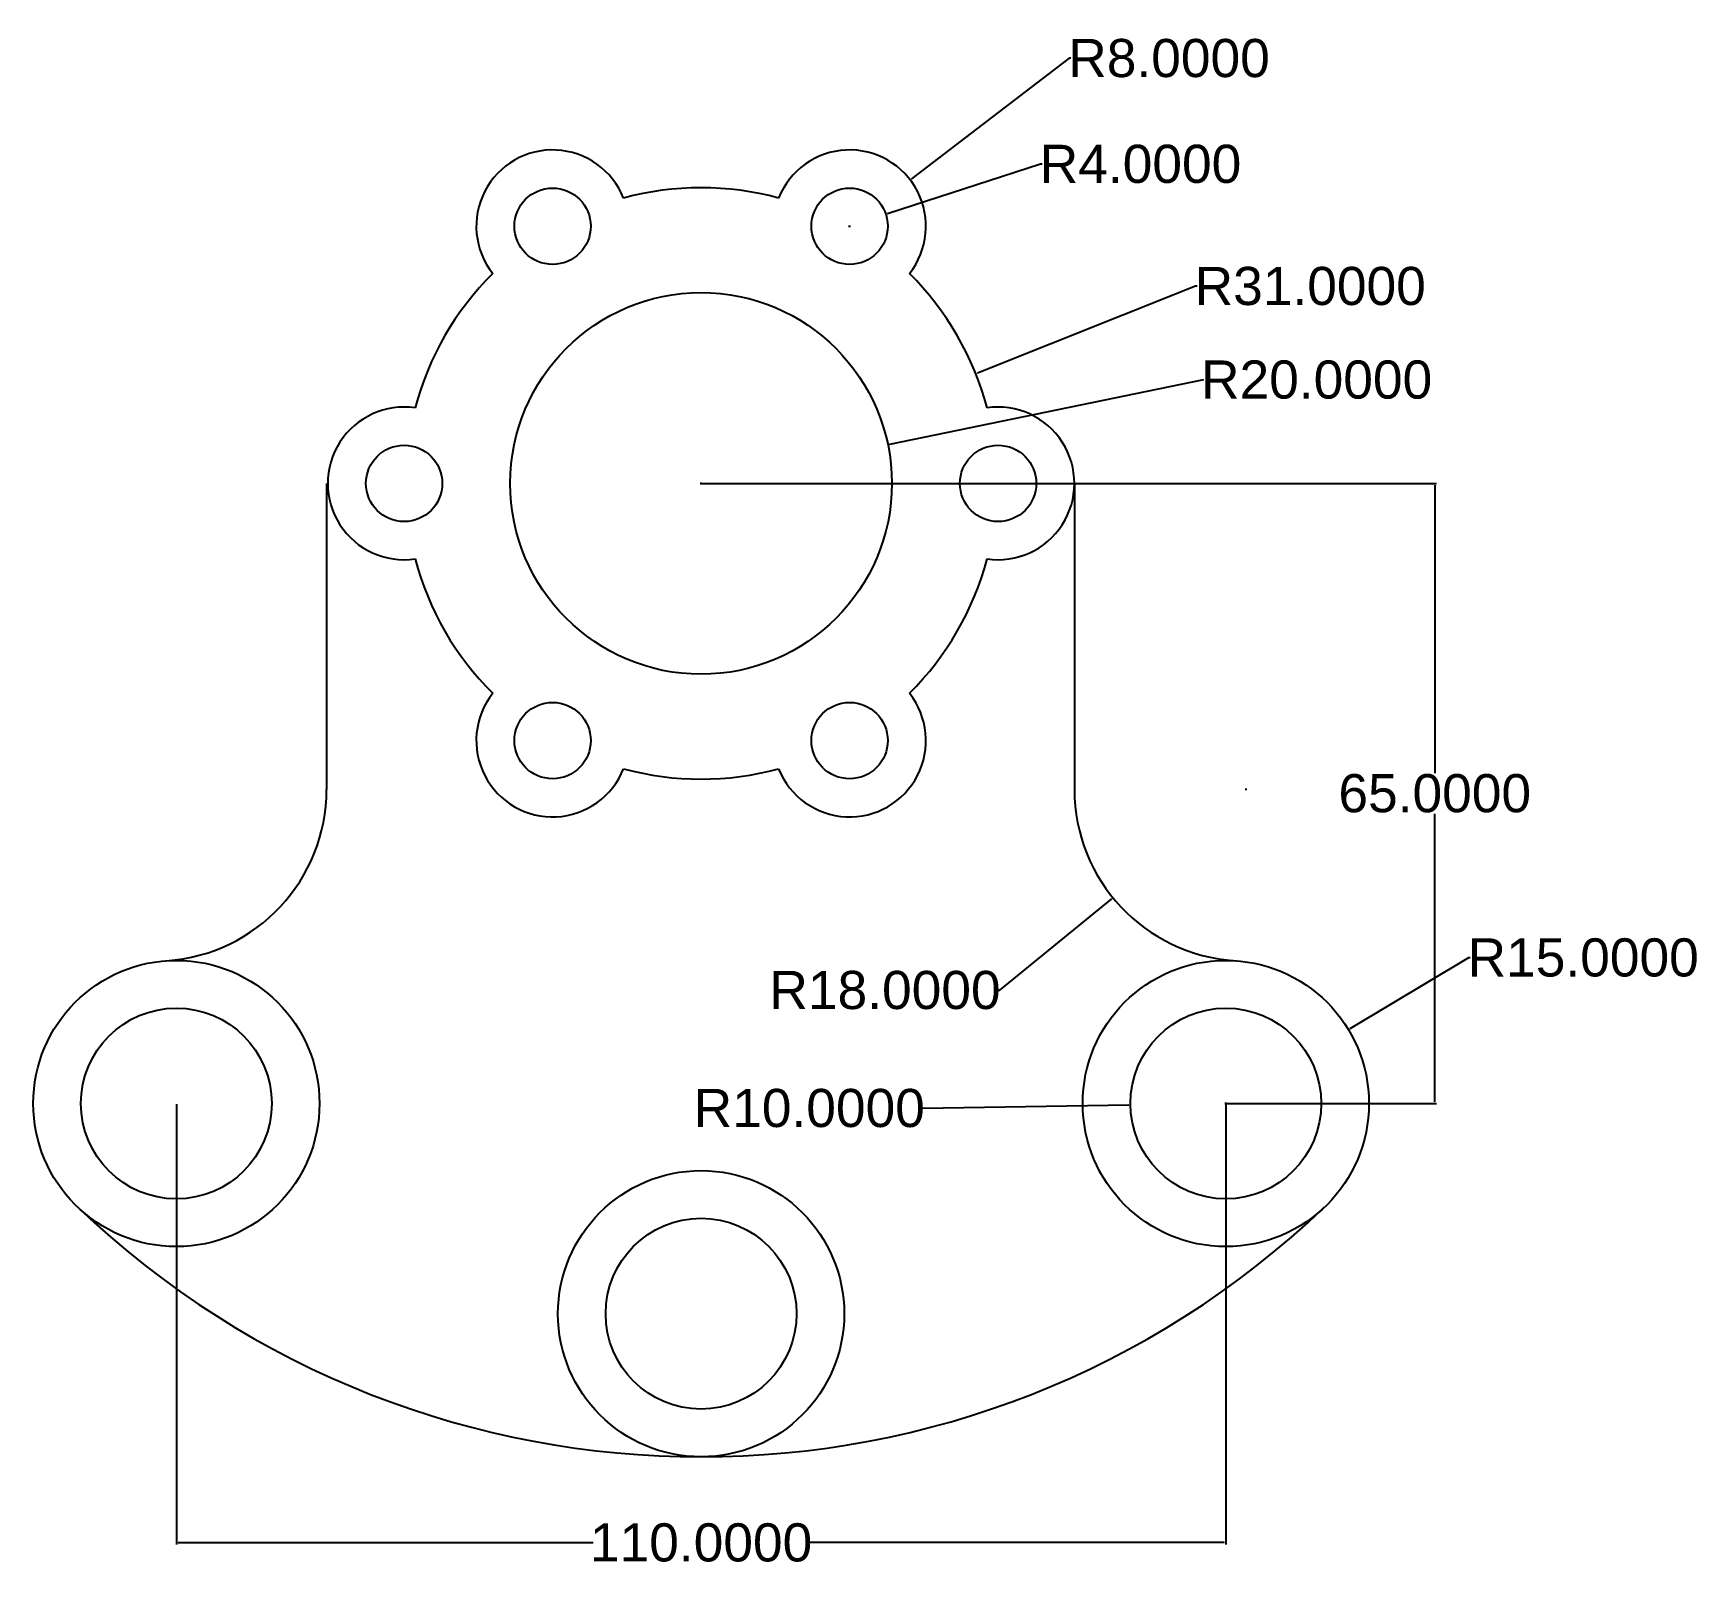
# Model space of a CAD drawing. Header units: inches. Extents: x 88 to 262, y 59 to 220.
import ezdxf

# ---------------------------------------------------------------- set-up
doc = ezdxf.new("R2010")
doc.units = ezdxf.units.IN
doc.header["$MEASUREMENT"] = 0
doc.styles.get("Standard").update_dxf_attribs({"font": 'arial.ttf'})
doc.dimstyles.get("Standard").update_dxf_attribs({"dimtxt": 4, "dimasz": 0.18, "dimexe": 0.18, "dimexo": 0.0625, "dimgap": 0.09, "dimtad": 0, "dimtih": 1, "dimtoh": 1, "dimdec": 4, "dimzin": 0, "dimdsep": 46, "dimtxsty": 'Standard', "dimcen": 0.09, "dimclrt": 7, "dimadec": 0, "dimazin": 0, "dimtfac": 1, "dimtdec": 4, "dimtofl": 0, "dimtmove": 0, "dimatfit": 3, "dimfxl": 1, "dimtolj": 1, "dimtzin": 0, "dimarcsym": 0})

# ---------------------------------------------------------------- blocks, each defined once
blk = doc.blocks.new('*D6')
at = {"color": 0, "lineweight": -2, "transparency": 16777216}
for p, q in [((193.64, 206.52), (177.6, 201.3)), ((193.82, 206.52), (193.64, 206.52)), ((173.53, 200), (173.71, 200)), ((173.62, 199.91), (173.62, 200.09))]:
    blk.add_line(p, q, dxfattribs=at)
at = {"color": 0, "transparency": 16777216}
blk.add_solid([(177.59, 201.33), (177.61, 201.27), (177.43, 201.24)], dxfattribs=at)
at = {"layer": 'Defpoints', "color": 0, "transparency": 16777216}
for p in [(177.43, 201.24), (173.62, 200)]:
    blk.add_point(p, dxfattribs=at)
at = {"color": 7, "transparency": 16777216, "insert": (204.12, 206.52), "char_height": 4, "attachment_point": 5}
blk.add_mtext('\\A1;R4.0000', dxfattribs=at)
blk = doc.blocks.new('*D7')
at = {"color": 0, "lineweight": -2, "transparency": 16777216}
for p, q in [((196.63, 217.61), (180.12, 204.98)), ((196.81, 217.61), (196.63, 217.61)), ((173.53, 200), (173.71, 200)), ((173.62, 199.91), (173.62, 200.09))]:
    blk.add_line(p, q, dxfattribs=at)
at = {"color": 0, "transparency": 16777216}
blk.add_solid([(180.1, 205), (180.14, 204.95), (179.98, 204.87)], dxfattribs=at)
at = {"layer": 'Defpoints', "color": 0, "transparency": 16777216}
for p in [(179.98, 204.87), (173.62, 200)]:
    blk.add_point(p, dxfattribs=at)
at = {"color": 7, "transparency": 16777216, "insert": (207.11, 217.61), "char_height": 4, "attachment_point": 5}
blk.add_mtext('\\A1;R8.0000', dxfattribs=at)
blk = doc.blocks.new('*D8')
at = {"color": 0, "lineweight": -2, "transparency": 16777216}
for p, q in [((209.87, 193.72), (187.02, 184.6)), ((210.05, 193.72), (209.87, 193.72)), ((157.97, 173.05), (158.15, 173.05)), ((158.06, 172.96), (158.06, 173.14))]:
    blk.add_line(p, q, dxfattribs=at)
at = {"color": 0, "transparency": 16777216}
blk.add_solid([(187.01, 184.63), (187.03, 184.57), (186.85, 184.54)], dxfattribs=at)
at = {"layer": 'Defpoints', "color": 0, "transparency": 16777216}
for p in [(186.85, 184.54), (158.06, 173.05)]:
    blk.add_point(p, dxfattribs=at)
at = {"color": 7, "transparency": 16777216, "insert": (221.91, 193.72), "char_height": 4, "attachment_point": 5}
blk.add_mtext('\\A1;R31.0000', dxfattribs=at)
blk = doc.blocks.new('*D9')
at = {"color": 0, "lineweight": -2, "transparency": 16777216}
for p, q in [((210.73, 183.91), (177.82, 177.12)), ((157.97, 173.05), (158.15, 173.05)), ((158.06, 172.96), (158.06, 173.14))]:
    blk.add_line(p, q, dxfattribs=at)
at = {"color": 0, "transparency": 16777216}
blk.add_solid([(177.82, 177.15), (177.83, 177.09), (177.65, 177.09)], dxfattribs=at)
at = {"layer": 'Defpoints', "color": 0, "transparency": 16777216}
for p in [(177.65, 177.09), (158.06, 173.05)]:
    blk.add_point(p, dxfattribs=at)
at = {"color": 7, "transparency": 16777216, "insert": (222.58, 183.91), "char_height": 4, "attachment_point": 5}
blk.add_mtext('\\A1;R20.0000', dxfattribs=at)
blk = doc.blocks.new('*D10')
at = {"color": 0, "lineweight": -2, "transparency": 16777216}
for p, q in [((215.1, 140.98), (215.28, 140.98)), ((215.19, 140.89), (215.19, 141.07)), ((189.37, 119.92), (201.1, 129.49)), ((189.19, 119.92), (189.37, 119.92))]:
    blk.add_line(p, q, dxfattribs=at)
at = {"color": 0, "transparency": 16777216}
blk.add_solid([(201.08, 129.51), (201.12, 129.46), (201.24, 129.6)], dxfattribs=at)
at = {"layer": 'Defpoints', "color": 0, "transparency": 16777216}
for p in [(215.19, 140.98), (201.24, 129.6)]:
    blk.add_point(p, dxfattribs=at)
at = {"color": 7, "transparency": 16777216, "insert": (177.34, 119.92), "char_height": 4, "attachment_point": 5}
blk.add_mtext('\\A1;R18.0000', dxfattribs=at)
blk = doc.blocks.new('*D11')
at = {"color": 0, "lineweight": -2, "transparency": 16777216}
for p, q in [((238.49, 123.33), (226.07, 115.87)), ((238.67, 123.33), (238.49, 123.33)), ((213.06, 107.96), (213.06, 108.14)), ((212.97, 108.05), (213.15, 108.05))]:
    blk.add_line(p, q, dxfattribs=at)
at = {"color": 0, "transparency": 16777216}
blk.add_solid([(226.05, 115.89), (226.09, 115.84), (225.92, 115.77)], dxfattribs=at)
at = {"layer": 'Defpoints', "color": 0, "transparency": 16777216}
for p in [(225.92, 115.77), (213.06, 108.05)]:
    blk.add_point(p, dxfattribs=at)
at = {"color": 7, "transparency": 16777216, "insert": (250.52, 123.33), "char_height": 4, "attachment_point": 5}
blk.add_mtext('\\A1;R15.0000', dxfattribs=at)
blk = doc.blocks.new('*D12')
at = {"color": 0, "lineweight": -2, "transparency": 16777216}
for p, q in [((213.06, 107.96), (213.06, 108.14)), ((181.26, 107.55), (202.88, 107.89)), ((212.97, 108.05), (213.15, 108.05))]:
    blk.add_line(p, q, dxfattribs=at)
at = {"color": 0, "transparency": 16777216}
blk.add_solid([(202.88, 107.92), (202.88, 107.86), (203.06, 107.89)], dxfattribs=at)
at = {"layer": 'Defpoints', "color": 0, "transparency": 16777216}
for p in [(203.06, 107.89), (213.06, 108.05)]:
    blk.add_point(p, dxfattribs=at)
at = {"color": 7, "transparency": 16777216, "insert": (169.4, 107.55), "char_height": 4, "attachment_point": 5}
blk.add_mtext('\\A1;R10.0000', dxfattribs=at)
blk = doc.blocks.new('*D13')
at = {"color": 0, "lineweight": -2, "transparency": 16777216}
for p, q in [((158.12, 173.05), (235.14, 173.05)), ((234.96, 172.87), (234.96, 142.68)), ((234.96, 108.23), (234.96, 138.41)), ((213.12, 108.05), (235.14, 108.05))]:
    blk.add_line(p, q, dxfattribs=at)
at = {"color": 0, "transparency": 16777216}
for points in [[(234.93, 172.87), (234.99, 172.87), (234.96, 173.05)], [(234.93, 108.23), (234.99, 108.23), (234.96, 108.05)]]:
    blk.add_solid(points, dxfattribs=at)
at = {"layer": 'Defpoints', "color": 0, "transparency": 16777216}
for p in [(158.06, 173.05), (213.06, 108.05), (234.96, 108.05)]:
    blk.add_point(p, dxfattribs=at)
at = {"color": 7, "transparency": 16777216, "insert": (234.96, 140.55), "char_height": 4, "attachment_point": 5}
blk.add_mtext('\\A1;65.0000', dxfattribs=at)
blk = doc.blocks.new('*D14')
at = {"color": 0, "lineweight": -2, "transparency": 16777216}
for p, q in [((103.06, 107.98), (103.06, 61.83)), ((213.06, 107.98), (213.06, 61.83)), ((103.24, 62.01), (146.75, 62.01)), ((212.88, 62.01), (169.37, 62.01))]:
    blk.add_line(p, q, dxfattribs=at)
at = {"color": 0, "transparency": 16777216}
for points in [[(103.24, 62.04), (103.24, 61.98), (103.06, 62.01)], [(212.88, 62.04), (212.88, 61.98), (213.06, 62.01)]]:
    blk.add_solid(points, dxfattribs=at)
at = {"layer": 'Defpoints', "color": 0, "transparency": 16777216}
for p in [(103.06, 108.05), (213.06, 108.05), (213.06, 62.01)]:
    blk.add_point(p, dxfattribs=at)
at = {"color": 7, "transparency": 16777216, "insert": (158.06, 62.01), "char_height": 4, "attachment_point": 5}
blk.add_mtext('\\A1;110.0000', dxfattribs=at)

msp = doc.modelspace()

# ---------------------------------------------------------------- linework, layer by layer
at = {"color": 1}
for p, q in [((118.80135, 173.04675), (118.80135, 140.96937)), ((197.18858, 173.04675), (197.18858, 140.97803))]:
    msp.add_line(p, q, dxfattribs=at)
for centre, radius in [((142.49565, 200.00493), 4), ((173.62427, 200.00493), 4), ((158.05996, 173.04675), 20), ((126.93134, 173.04675), 4), ((189.18858, 173.04675), 4), ((142.49565, 146.08858), 4), ((173.62427, 146.08858), 4), ((103.05996, 108.04675), 15), ((213.05996, 108.04675), 15), ((103.05996, 108.04675), 10), ((213.05996, 108.04675), 10), ((158.05996, 86.00889), 15), ((158.05996, 86.00889), 10)]:
    msp.add_circle(centre, radius, dxfattribs=at)
for centre, radius, start, end in [((142.49565, 200.00493), 8, 21.6891815, 218.3108185), ((173.62427, 200.00493), 8, 321.6891815, 158.3108185), ((158.05996, 173.04675), 31, 74.7945893, 105.2054107), ((158.05996, 173.04675), 31, 134.7945893, 165.2054107), ((158.05996, 173.04675), 31, 14.7945893, 45.2054107), ((126.93134, 173.04675), 8, 81.6891815, 278.3108185), ((189.18858, 173.04675), 8, 261.6891815, 98.3108185), ((158.05996, 173.04675), 31, 194.7945893, 225.2054107), ((158.05996, 173.04675), 31, 314.7945893, 345.2054107), ((142.49565, 146.08858), 8, 141.6891815, 338.3108185), ((173.62427, 146.08858), 8, 201.6891815, 38.3108185), ((158.05996, 173.04675), 31, 254.7945893, 285.2054107), ((100.80135, 140.96937), 18, 273.9245541, 0), ((215.18858, 140.97803), 18, 180, 266.3016514), ((158.05996, 165.65971), 94.65082, 226.3291937, 313.6708063)]:
    msp.add_arc(centre, radius, start, end, dxfattribs=at)

# ---------------------------------------------------------------- dimensions: what is measured, and where the dimension line sits
for center, mpoint, picture, middle in [((173.62427, 200.00493), (179.97771, 204.86638), '*D7', (207.11228, 217.60987)), ((173.62427, 200.00493), (177.42798, 201.24257), '*D6', (204.12252, 206.5184)), ((158.05996, 173.04675), (186.85255, 184.53531), '*D8', (221.90655, 193.72054)), ((158.05996, 173.04675), (177.64771, 177.08657), '*D9', (210.72678, 183.90885)), ((215.18858, 140.97803), (201.24022, 129.60072), '*D10', (177.33735, 119.91958)), ((213.05996, 108.04675), (225.91605, 115.77469), '*D11', (250.52285, 123.33234)), ((213.05996, 108.04675), (203.06119, 107.89005), '*D12', (181.25626, 107.54832))]:
    dim = msp.add_radius_dim(center=center, mpoint=mpoint, dimstyle='Standard', dxfattribs=at)
    dim.commit()
    dim.dimension.update_dxf_attribs({"geometry": picture, "text_midpoint": middle, "dimtype": 164})
dim = msp.add_linear_dim(base=(234.96174, 108.04675), p1=(158.05996, 173.04675), p2=(213.05996, 108.04675), angle=90, dimstyle='Standard', dxfattribs=at)
dim.commit()
dim.dimension.update_dxf_attribs({"geometry": '*D13', "text_midpoint": (234.96174, 140.54675)})
dim = msp.add_linear_dim(base=(213.05996, 62.00664), p1=(103.05996, 108.04675), p2=(213.05996, 108.04675), dimstyle='Standard', dxfattribs=at)
dim.commit()
dim.dimension.update_dxf_attribs({"geometry": '*D14', "text_midpoint": (158.05996, 62.00664)})

doc.saveas('drawing.dxf')
